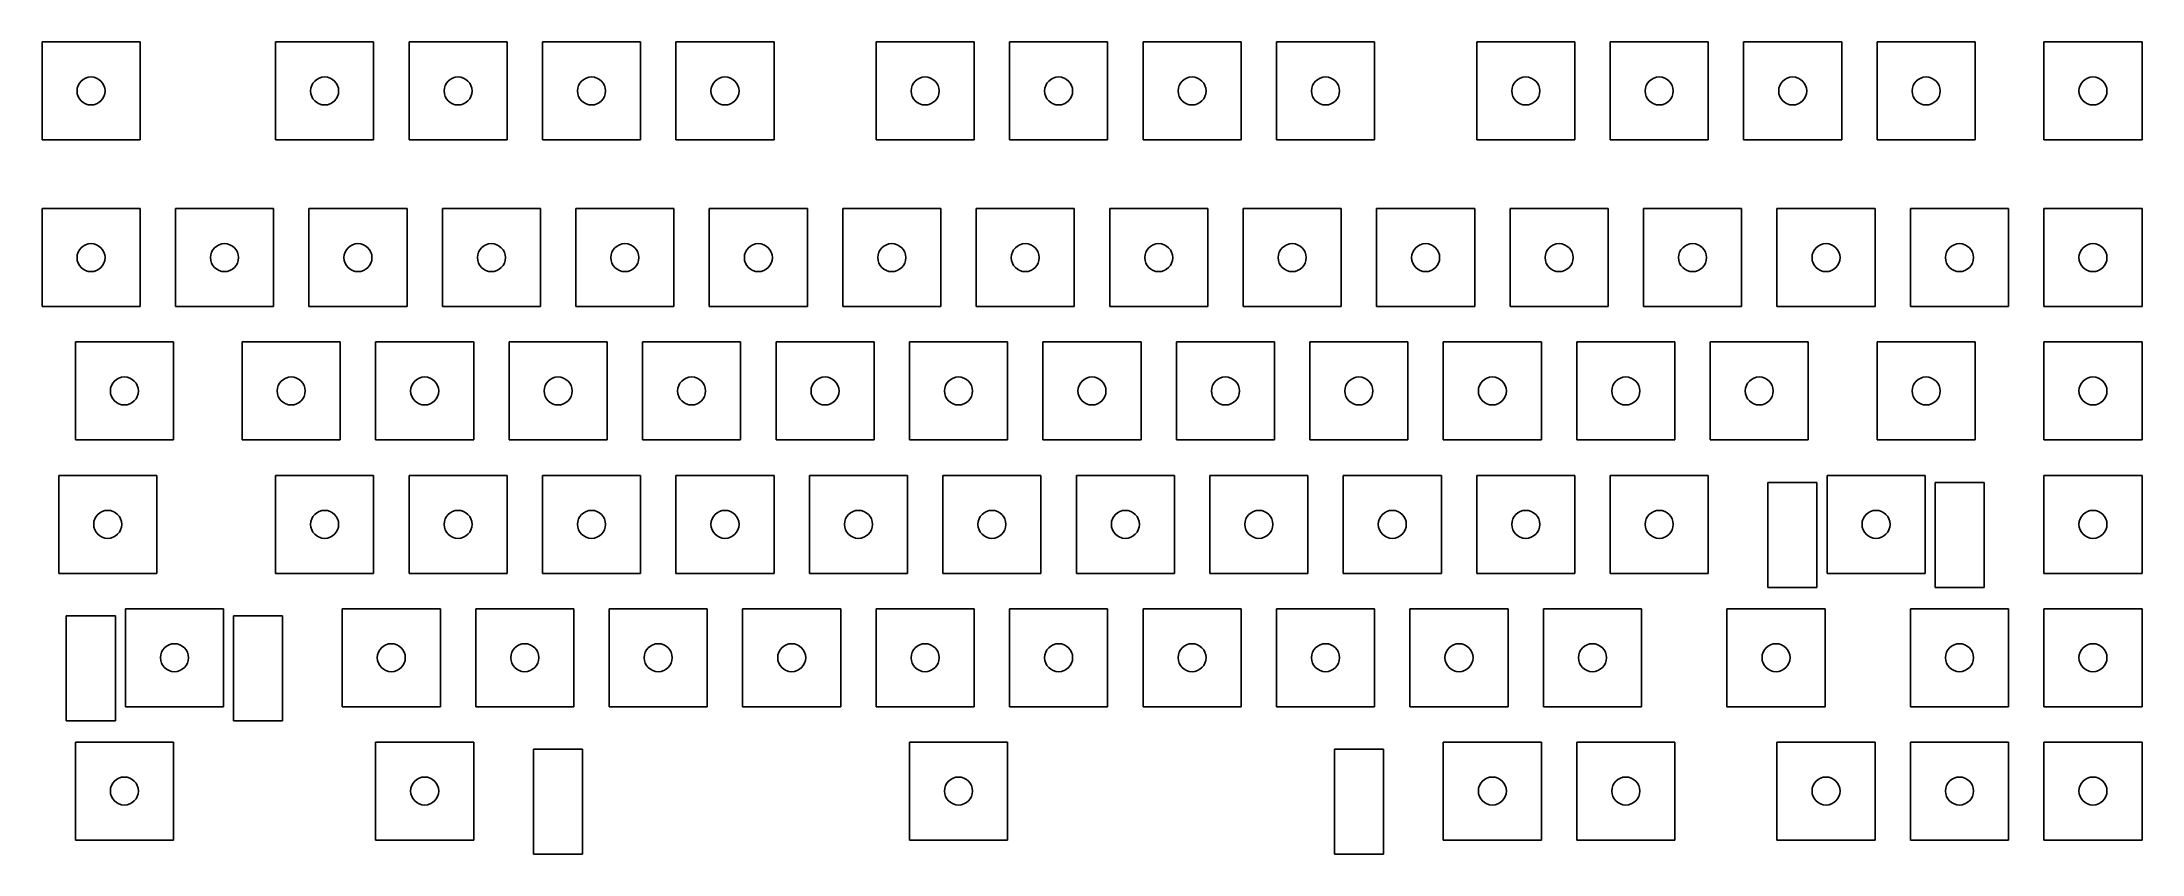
# Model space of a CAD drawing. Extents: x 12 to 312, y 10 to 126.
import ezdxf

# ---------------------------------------------------------------- set-up
doc = ezdxf.new("R2010")
doc.units = 0
doc.layers.get('0').update_dxf_attribs({"linetype": 'CONTINUOUS'})

msp = doc.modelspace()

# ---------------------------------------------------------------- linework, layer by layer
for p, q in [((12.05, 126.06), (26.05, 126.06)), ((12.05, 126.06), (12.05, 112.06)), ((26.05, 126.06), (26.05, 112.06)), ((45.39, 126.06), (59.39, 126.06)), ((45.39, 126.06), (45.39, 112.06)), ((59.39, 126.06), (59.39, 112.06)), ((64.44, 126.06), (78.44, 126.06)), ((64.44, 126.06), (64.44, 112.06)), ((78.44, 126.06), (78.44, 112.06)), ((83.49, 126.06), (97.49, 126.06)), ((83.49, 126.06), (83.49, 112.06)), ((97.49, 126.06), (97.49, 112.06)), ((102.54, 126.06), (116.54, 126.06)), ((102.54, 126.06), (102.54, 112.06)), ((116.54, 126.06), (116.54, 112.06)), ((131.11, 126.06), (145.11, 126.06)), ((131.11, 126.06), (131.11, 112.06)), ((145.11, 126.06), (145.11, 112.06)), ((150.16, 126.06), (164.16, 126.06)), ((150.16, 126.06), (150.16, 112.06)), ((164.16, 126.06), (164.16, 112.06)), ((169.21, 126.06), (183.21, 126.06)), ((169.21, 126.06), (169.21, 112.06)), ((183.21, 126.06), (183.21, 112.06)), ((188.26, 126.06), (202.26, 126.06)), ((188.26, 126.06), (188.26, 112.06)), ((202.26, 126.06), (202.26, 112.06)), ((216.84, 126.06), (230.84, 126.06)), ((216.84, 126.06), (216.84, 112.06)), ((230.84, 126.06), (230.84, 112.06)), ((235.89, 126.06), (249.89, 126.06)), ((235.89, 126.06), (235.89, 112.06)), ((249.89, 126.06), (249.89, 112.06)), ((254.94, 126.06), (268.94, 126.06)), ((254.94, 126.06), (254.94, 112.06)), ((268.94, 126.06), (268.94, 112.06)), ((273.99, 126.06), (287.99, 126.06)), ((273.99, 126.06), (273.99, 112.06)), ((287.99, 126.06), (287.99, 112.06)), ((297.8, 126.06), (311.8, 126.06)), ((297.8, 126.06), (297.8, 112.06)), ((311.8, 126.06), (311.8, 112.06)), ((12.05, 112.06), (26.05, 112.06)), ((45.39, 112.06), (59.39, 112.06)), ((64.44, 112.06), (78.44, 112.06)), ((83.49, 112.06), (97.49, 112.06)), ((102.54, 112.06), (116.54, 112.06)), ((131.11, 112.06), (145.11, 112.06)), ((150.16, 112.06), (164.16, 112.06)), ((169.21, 112.06), (183.21, 112.06)), ((188.26, 112.06), (202.26, 112.06)), ((216.84, 112.06), (230.84, 112.06)), ((235.89, 112.06), (249.89, 112.06)), ((254.94, 112.06), (268.94, 112.06)), ((273.99, 112.06), (287.99, 112.06)), ((297.8, 112.06), (311.8, 112.06)), ((12.05, 102.25), (26.05, 102.25)), ((12.05, 102.25), (12.05, 88.25)), ((26.05, 102.25), (26.05, 88.25)), ((31.1, 102.25), (45.1, 102.25)), ((31.1, 102.25), (31.1, 88.25)), ((45.1, 102.25), (45.1, 88.25)), ((50.15, 102.25), (64.15, 102.25)), ((50.15, 102.25), (50.15, 88.25)), ((64.15, 102.25), (64.15, 88.25)), ((69.2, 102.25), (83.2, 102.25)), ((69.2, 102.25), (69.2, 88.25)), ((83.2, 102.25), (83.2, 88.25)), ((88.25, 102.25), (102.25, 102.25)), ((88.25, 102.25), (88.25, 88.25)), ((102.25, 102.25), (102.25, 88.25)), ((107.3, 102.25), (121.3, 102.25)), ((107.3, 102.25), (107.3, 88.25)), ((121.3, 102.25), (121.3, 88.25)), ((126.35, 102.25), (140.35, 102.25)), ((126.35, 102.25), (126.35, 88.25)), ((140.35, 102.25), (140.35, 88.25)), ((145.4, 102.25), (159.4, 102.25)), ((145.4, 102.25), (145.4, 88.25)), ((159.4, 102.25), (159.4, 88.25)), ((164.45, 102.25), (178.45, 102.25)), ((164.45, 102.25), (164.45, 88.25)), ((178.45, 102.25), (178.45, 88.25)), ((183.5, 102.25), (197.5, 102.25)), ((183.5, 102.25), (183.5, 88.25)), ((197.5, 102.25), (197.5, 88.25)), ((202.55, 102.25), (216.55, 102.25)), ((202.55, 102.25), (202.55, 88.25)), ((216.55, 102.25), (216.55, 88.25)), ((221.6, 102.25), (235.6, 102.25)), ((221.6, 102.25), (221.6, 88.25)), ((235.6, 102.25), (235.6, 88.25)), ((240.65, 102.25), (254.65, 102.25)), ((240.65, 102.25), (240.65, 88.25)), ((254.65, 102.25), (254.65, 88.25)), ((259.7, 102.25), (273.7, 102.25)), ((259.7, 102.25), (259.7, 88.25)), ((273.7, 102.25), (273.7, 88.25)), ((278.75, 102.25), (292.75, 102.25)), ((278.75, 102.25), (278.75, 88.25)), ((292.75, 102.25), (292.75, 88.25)), ((297.8, 102.25), (311.8, 102.25)), ((297.8, 102.25), (297.8, 88.25)), ((311.8, 102.25), (311.8, 88.25)), ((12.05, 88.25), (26.05, 88.25)), ((31.1, 88.25), (45.1, 88.25)), ((50.15, 88.25), (64.15, 88.25)), ((69.2, 88.25), (83.2, 88.25)), ((88.25, 88.25), (102.25, 88.25)), ((107.3, 88.25), (121.3, 88.25)), ((126.35, 88.25), (140.35, 88.25)), ((145.4, 88.25), (159.4, 88.25)), ((164.45, 88.25), (178.45, 88.25)), ((183.5, 88.25), (197.5, 88.25)), ((202.55, 88.25), (216.55, 88.25)), ((221.6, 88.25), (235.6, 88.25)), ((240.65, 88.25), (254.65, 88.25)), ((259.7, 88.25), (273.7, 88.25)), ((278.75, 88.25), (292.75, 88.25)), ((297.8, 88.25), (311.8, 88.25)), ((16.81, 83.2), (30.81, 83.2)), ((16.81, 83.2), (16.81, 69.2)), ((30.81, 83.2), (30.81, 69.2)), ((40.62, 83.2), (54.62, 83.2)), ((40.62, 83.2), (40.62, 69.2)), ((54.62, 83.2), (54.62, 69.2)), ((59.67, 83.2), (73.67, 83.2)), ((59.67, 83.2), (59.67, 69.2)), ((73.67, 83.2), (73.67, 69.2)), ((78.72, 83.2), (92.72, 83.2)), ((78.72, 83.2), (78.72, 69.2)), ((92.72, 83.2), (92.72, 69.2)), ((97.77, 83.2), (111.77, 83.2)), ((97.77, 83.2), (97.77, 69.2)), ((111.77, 83.2), (111.77, 69.2)), ((116.82, 83.2), (130.82, 83.2)), ((116.82, 83.2), (116.82, 69.2)), ((130.82, 83.2), (130.82, 69.2)), ((135.87, 83.2), (149.87, 83.2)), ((135.87, 83.2), (135.87, 69.2)), ((149.87, 83.2), (149.87, 69.2)), ((154.92, 83.2), (168.92, 83.2)), ((154.92, 83.2), (154.92, 69.2)), ((168.92, 83.2), (168.92, 69.2)), ((173.97, 83.2), (187.97, 83.2)), ((173.97, 83.2), (173.97, 69.2)), ((187.97, 83.2), (187.97, 69.2)), ((193.02, 83.2), (207.02, 83.2)), ((193.02, 83.2), (193.02, 69.2)), ((207.02, 83.2), (207.02, 69.2)), ((212.07, 83.2), (226.07, 83.2)), ((212.07, 83.2), (212.07, 69.2)), ((226.07, 83.2), (226.07, 69.2)), ((231.12, 83.2), (245.12, 83.2)), ((231.12, 83.2), (231.12, 69.2)), ((245.12, 83.2), (245.12, 69.2)), ((250.17, 83.2), (264.17, 83.2)), ((250.17, 83.2), (250.17, 69.2)), ((264.17, 83.2), (264.17, 69.2)), ((273.99, 83.2), (287.99, 83.2)), ((273.99, 83.2), (273.99, 69.2)), ((287.99, 83.2), (287.99, 69.2)), ((297.8, 83.2), (311.8, 83.2)), ((297.8, 83.2), (297.8, 69.2)), ((311.8, 83.2), (311.8, 69.2)), ((16.81, 69.2), (30.81, 69.2)), ((40.62, 69.2), (54.62, 69.2)), ((59.67, 69.2), (73.67, 69.2)), ((78.72, 69.2), (92.72, 69.2)), ((97.77, 69.2), (111.77, 69.2)), ((116.82, 69.2), (130.82, 69.2)), ((135.87, 69.2), (149.87, 69.2)), ((154.92, 69.2), (168.92, 69.2)), ((173.97, 69.2), (187.97, 69.2)), ((193.02, 69.2), (207.02, 69.2)), ((212.07, 69.2), (226.07, 69.2)), ((231.12, 69.2), (245.12, 69.2)), ((250.17, 69.2), (264.17, 69.2)), ((273.99, 69.2), (287.99, 69.2)), ((297.8, 69.2), (311.8, 69.2)), ((14.43, 64.15), (28.43, 64.15)), ((14.43, 64.15), (14.43, 50.15)), ((28.43, 64.15), (28.43, 50.15)), ((45.39, 64.15), (59.39, 64.15)), ((45.39, 64.15), (45.39, 50.15)), ((59.39, 64.15), (59.39, 50.15)), ((64.44, 64.15), (78.44, 64.15)), ((64.44, 64.15), (64.44, 50.15)), ((78.44, 64.15), (78.44, 50.15)), ((83.49, 64.15), (97.49, 64.15)), ((83.49, 64.15), (83.49, 50.15)), ((97.49, 64.15), (97.49, 50.15)), ((102.54, 64.15), (116.54, 64.15)), ((102.54, 64.15), (102.54, 50.15)), ((116.54, 64.15), (116.54, 50.15)), ((121.59, 64.15), (135.59, 64.15)), ((121.59, 64.15), (121.59, 50.15)), ((135.59, 64.15), (135.59, 50.15)), ((140.64, 64.15), (154.64, 64.15)), ((140.64, 64.15), (140.64, 50.15)), ((154.64, 64.15), (154.64, 50.15)), ((159.69, 64.15), (173.69, 64.15)), ((159.69, 64.15), (159.69, 50.15)), ((173.69, 64.15), (173.69, 50.15)), ((178.74, 64.15), (192.74, 64.15)), ((178.74, 64.15), (178.74, 50.15)), ((192.74, 64.15), (192.74, 50.15)), ((197.79, 64.15), (211.79, 64.15)), ((197.79, 64.15), (197.79, 50.15)), ((211.79, 64.15), (211.79, 50.15)), ((216.84, 64.15), (230.84, 64.15)), ((216.84, 64.15), (216.84, 50.15)), ((230.84, 64.15), (230.84, 50.15)), ((235.89, 64.15), (249.89, 64.15)), ((235.89, 64.15), (235.89, 50.15)), ((249.89, 64.15), (249.89, 50.15)), ((258.41, 63.15), (265.41, 63.15)), ((258.41, 63.15), (258.41, 48.15)), ((265.41, 63.15), (265.41, 48.15)), ((266.84, 64.15), (280.84, 64.15)), ((266.84, 64.15), (266.84, 50.15)), ((280.84, 64.15), (280.84, 50.15)), ((282.28, 63.15), (289.28, 63.15)), ((282.28, 63.15), (282.28, 48.15)), ((289.28, 63.15), (289.28, 48.15)), ((297.8, 64.15), (311.8, 64.15)), ((297.8, 64.15), (297.8, 50.15)), ((311.8, 64.15), (311.8, 50.15)), ((14.43, 50.15), (28.43, 50.15)), ((45.39, 50.15), (59.39, 50.15)), ((64.44, 50.15), (78.44, 50.15)), ((83.49, 50.15), (97.49, 50.15)), ((102.54, 50.15), (116.54, 50.15)), ((121.59, 50.15), (135.59, 50.15)), ((140.64, 50.15), (154.64, 50.15)), ((159.69, 50.15), (173.69, 50.15)), ((178.74, 50.15), (192.74, 50.15)), ((197.79, 50.15), (211.79, 50.15)), ((216.84, 50.15), (230.84, 50.15)), ((235.89, 50.15), (249.89, 50.15)), ((258.41, 48.15), (265.41, 48.15)), ((266.84, 50.15), (280.84, 50.15)), ((282.28, 48.15), (289.28, 48.15)), ((297.8, 50.15), (311.8, 50.15)), ((23.96, 45.1), (37.96, 45.1)), ((23.96, 45.1), (23.96, 31.1)), ((37.96, 45.1), (37.96, 31.1)), ((54.91, 45.1), (68.91, 45.1)), ((54.91, 45.1), (54.91, 31.1)), ((68.91, 45.1), (68.91, 31.1)), ((73.96, 45.1), (87.96, 45.1)), ((73.96, 45.1), (73.96, 31.1)), ((87.96, 45.1), (87.96, 31.1)), ((93.01, 45.1), (107.01, 45.1)), ((93.01, 45.1), (93.01, 31.1)), ((107.01, 45.1), (107.01, 31.1)), ((112.06, 45.1), (126.06, 45.1)), ((112.06, 45.1), (112.06, 31.1)), ((126.06, 45.1), (126.06, 31.1)), ((131.11, 45.1), (145.11, 45.1)), ((131.11, 45.1), (131.11, 31.1)), ((145.11, 45.1), (145.11, 31.1)), ((150.16, 45.1), (164.16, 45.1)), ((150.16, 45.1), (150.16, 31.1)), ((164.16, 45.1), (164.16, 31.1)), ((169.21, 45.1), (183.21, 45.1)), ((169.21, 45.1), (169.21, 31.1)), ((183.21, 45.1), (183.21, 31.1)), ((188.26, 45.1), (202.26, 45.1)), ((188.26, 45.1), (188.26, 31.1)), ((202.26, 45.1), (202.26, 31.1)), ((207.31, 45.1), (221.31, 45.1)), ((207.31, 45.1), (207.31, 31.1)), ((221.31, 45.1), (221.31, 31.1)), ((226.36, 45.1), (240.36, 45.1)), ((226.36, 45.1), (226.36, 31.1)), ((240.36, 45.1), (240.36, 31.1)), ((252.56, 45.1), (266.56, 45.1)), ((252.56, 45.1), (252.56, 31.1)), ((266.56, 45.1), (266.56, 31.1)), ((278.75, 45.1), (292.75, 45.1)), ((278.75, 45.1), (278.75, 31.1)), ((292.75, 45.1), (292.75, 31.1)), ((297.8, 45.1), (311.8, 45.1)), ((297.8, 45.1), (297.8, 31.1)), ((311.8, 45.1), (311.8, 31.1)), ((15.52, 44.1), (22.52, 44.1)), ((15.52, 44.1), (15.52, 29.1)), ((22.52, 44.1), (22.52, 29.1)), ((39.39, 44.1), (46.39, 44.1)), ((39.39, 44.1), (39.39, 29.1)), ((46.39, 44.1), (46.39, 29.1)), ((23.96, 31.1), (37.96, 31.1)), ((54.91, 31.1), (68.91, 31.1)), ((73.96, 31.1), (87.96, 31.1)), ((93.01, 31.1), (107.01, 31.1)), ((112.06, 31.1), (126.06, 31.1)), ((131.11, 31.1), (145.11, 31.1)), ((150.16, 31.1), (164.16, 31.1)), ((169.21, 31.1), (183.21, 31.1)), ((188.26, 31.1), (202.26, 31.1)), ((207.31, 31.1), (221.31, 31.1)), ((226.36, 31.1), (240.36, 31.1)), ((252.56, 31.1), (266.56, 31.1)), ((278.75, 31.1), (292.75, 31.1)), ((297.8, 31.1), (311.8, 31.1)), ((15.52, 29.1), (22.52, 29.1)), ((39.39, 29.1), (46.39, 29.1)), ((16.81, 26.05), (30.81, 26.05)), ((16.81, 26.05), (16.81, 12.05)), ((30.81, 26.05), (30.81, 12.05)), ((59.67, 26.05), (73.67, 26.05)), ((59.67, 26.05), (59.67, 12.05)), ((73.67, 26.05), (73.67, 12.05)), ((82.22, 25.05), (89.22, 25.05)), ((82.22, 25.05), (82.22, 10.05)), ((89.22, 25.05), (89.22, 10.05)), ((135.87, 26.05), (149.87, 26.05)), ((135.87, 26.05), (135.87, 12.05)), ((149.87, 26.05), (149.87, 12.05)), ((196.52, 25.05), (203.52, 25.05)), ((196.52, 25.05), (196.52, 10.05)), ((203.52, 25.05), (203.52, 10.05)), ((212.07, 26.05), (226.07, 26.05)), ((212.07, 26.05), (212.07, 12.05)), ((226.07, 26.05), (226.07, 12.05)), ((231.12, 26.05), (245.12, 26.05)), ((231.12, 26.05), (231.12, 12.05)), ((245.12, 26.05), (245.12, 12.05)), ((259.7, 26.05), (273.7, 26.05)), ((259.7, 26.05), (259.7, 12.05)), ((273.7, 26.05), (273.7, 12.05)), ((278.75, 26.05), (292.75, 26.05)), ((278.75, 26.05), (278.75, 12.05)), ((292.75, 26.05), (292.75, 12.05)), ((297.8, 26.05), (311.8, 26.05)), ((297.8, 26.05), (297.8, 12.05)), ((311.8, 26.05), (311.8, 12.05)), ((16.81, 12.05), (30.81, 12.05)), ((59.67, 12.05), (73.67, 12.05)), ((135.87, 12.05), (149.87, 12.05)), ((212.07, 12.05), (226.07, 12.05)), ((231.12, 12.05), (245.12, 12.05)), ((259.7, 12.05), (273.7, 12.05)), ((278.75, 12.05), (292.75, 12.05)), ((297.8, 12.05), (311.8, 12.05)), ((82.22, 10.05), (89.22, 10.05)), ((196.52, 10.05), (203.52, 10.05))]:
    msp.add_line(p, q)
for centre in [(19.05, 119.06), (52.39, 119.06), (71.44, 119.06), (90.49, 119.06), (109.54, 119.06), (138.11, 119.06), (157.16, 119.06), (176.21, 119.06), (195.26, 119.06), (223.84, 119.06), (242.89, 119.06), (261.94, 119.06), (280.99, 119.06), (304.8, 119.06), (19.05, 95.25), (38.1, 95.25), (57.15, 95.25), (76.2, 95.25), (95.25, 95.25), (114.3, 95.25), (133.35, 95.25), (152.4, 95.25), (171.45, 95.25), (190.5, 95.25), (209.55, 95.25), (228.6, 95.25), (247.65, 95.25), (266.7, 95.25), (285.75, 95.25), (304.8, 95.25), (23.81, 76.2), (47.62, 76.2), (66.67, 76.2), (85.72, 76.2), (104.77, 76.2), (123.82, 76.2), (142.87, 76.2), (161.92, 76.2), (180.97, 76.2), (200.02, 76.2), (219.07, 76.2), (238.12, 76.2), (257.17, 76.2), (280.99, 76.2), (304.8, 76.2), (21.43, 57.15), (52.39, 57.15), (71.44, 57.15), (90.49, 57.15), (109.54, 57.15), (128.59, 57.15), (147.64, 57.15), (166.69, 57.15), (185.74, 57.15), (204.79, 57.15), (223.84, 57.15), (242.89, 57.15), (273.84, 57.15), (304.8, 57.15), (30.96, 38.1), (61.91, 38.1), (80.96, 38.1), (100.01, 38.1), (119.06, 38.1), (138.11, 38.1), (157.16, 38.1), (176.21, 38.1), (195.26, 38.1), (214.31, 38.1), (233.36, 38.1), (259.56, 38.1), (285.75, 38.1), (304.8, 38.1), (23.81, 19.05), (66.67, 19.05), (142.87, 19.05), (219.07, 19.05), (238.12, 19.05), (266.7, 19.05), (285.75, 19.05), (304.8, 19.05)]:
    msp.add_circle(centre, 2)
for centre, start, end in [((12.05, 126.06), 90, 180), ((26.05, 126.06), 0, 90), ((45.39, 126.06), 90, 180), ((59.39, 126.06), 0, 90), ((64.44, 126.06), 90, 180), ((78.44, 126.06), 0, 90), ((83.49, 126.06), 90, 180), ((97.49, 126.06), 0, 90), ((102.54, 126.06), 90, 180), ((116.54, 126.06), 0, 90), ((131.11, 126.06), 90, 180), ((145.11, 126.06), 0, 90), ((150.16, 126.06), 90, 180), ((164.16, 126.06), 0, 90), ((169.21, 126.06), 90, 180), ((183.21, 126.06), 0, 90), ((188.26, 126.06), 90, 180), ((202.26, 126.06), 0, 90), ((216.84, 126.06), 90, 180), ((230.84, 126.06), 0, 90), ((235.89, 126.06), 90, 180), ((249.89, 126.06), 0, 90), ((254.94, 126.06), 90, 180), ((268.94, 126.06), 0, 90), ((273.99, 126.06), 90, 180), ((287.99, 126.06), 0, 90), ((297.8, 126.06), 90, 180), ((311.8, 126.06), 0, 90), ((12.05, 112.06), 180, 270), ((26.05, 112.06), 270, 360), ((45.39, 112.06), 180, 270), ((59.39, 112.06), 270, 360), ((64.44, 112.06), 180, 270), ((78.44, 112.06), 270, 360), ((83.49, 112.06), 180, 270), ((97.49, 112.06), 270, 360), ((102.54, 112.06), 180, 270), ((116.54, 112.06), 270, 360), ((131.11, 112.06), 180, 270), ((145.11, 112.06), 270, 360), ((150.16, 112.06), 180, 270), ((164.16, 112.06), 270, 360), ((169.21, 112.06), 180, 270), ((183.21, 112.06), 270, 360), ((188.26, 112.06), 180, 270), ((202.26, 112.06), 270, 360), ((216.84, 112.06), 180, 270), ((230.84, 112.06), 270, 360), ((235.89, 112.06), 180, 270), ((249.89, 112.06), 270, 360), ((254.94, 112.06), 180, 270), ((268.94, 112.06), 270, 360), ((273.99, 112.06), 180, 270), ((287.99, 112.06), 270, 360), ((297.8, 112.06), 180, 270), ((311.8, 112.06), 270, 360), ((12.05, 102.25), 90, 180), ((26.05, 102.25), 0, 90), ((31.1, 102.25), 90, 180), ((45.1, 102.25), 0, 90), ((50.15, 102.25), 90, 180), ((64.15, 102.25), 0, 90), ((69.2, 102.25), 90, 180), ((83.2, 102.25), 0, 90), ((88.25, 102.25), 90, 180), ((102.25, 102.25), 0, 90), ((107.3, 102.25), 90, 180), ((121.3, 102.25), 0, 90), ((126.35, 102.25), 90, 180), ((140.35, 102.25), 0, 90), ((145.4, 102.25), 90, 180), ((159.4, 102.25), 0, 90), ((164.45, 102.25), 90, 180), ((178.45, 102.25), 0, 90), ((183.5, 102.25), 90, 180), ((197.5, 102.25), 0, 90), ((202.55, 102.25), 90, 180), ((216.55, 102.25), 0, 90), ((221.6, 102.25), 90, 180), ((235.6, 102.25), 0, 90), ((240.65, 102.25), 90, 180), ((254.65, 102.25), 0, 90), ((259.7, 102.25), 90, 180), ((273.7, 102.25), 0, 90), ((278.75, 102.25), 90, 180), ((292.75, 102.25), 0, 90), ((297.8, 102.25), 90, 180), ((311.8, 102.25), 0, 90), ((12.05, 88.25), 180, 270), ((26.05, 88.25), 270, 360), ((31.1, 88.25), 180, 270), ((45.1, 88.25), 270, 360), ((50.15, 88.25), 180, 270), ((64.15, 88.25), 270, 360), ((69.2, 88.25), 180, 270), ((83.2, 88.25), 270, 360), ((88.25, 88.25), 180, 270), ((102.25, 88.25), 270, 360), ((107.3, 88.25), 180, 270), ((121.3, 88.25), 270, 360), ((126.35, 88.25), 180, 270), ((140.35, 88.25), 270, 360), ((145.4, 88.25), 180, 270), ((159.4, 88.25), 270, 360), ((164.45, 88.25), 180, 270), ((178.45, 88.25), 270, 360), ((183.5, 88.25), 180, 270), ((197.5, 88.25), 270, 360), ((202.55, 88.25), 180, 270), ((216.55, 88.25), 270, 360), ((221.6, 88.25), 180, 270), ((235.6, 88.25), 270, 360), ((240.65, 88.25), 180, 270), ((254.65, 88.25), 270, 360), ((259.7, 88.25), 180, 270), ((273.7, 88.25), 270, 360), ((278.75, 88.25), 180, 270), ((292.75, 88.25), 270, 360), ((297.8, 88.25), 180, 270), ((311.8, 88.25), 270, 360), ((16.81, 83.2), 90, 180), ((30.81, 83.2), 0, 90), ((40.62, 83.2), 90, 180), ((54.62, 83.2), 0, 90), ((59.67, 83.2), 90, 180), ((73.67, 83.2), 0, 90), ((78.72, 83.2), 90, 180), ((92.72, 83.2), 0, 90), ((97.77, 83.2), 90, 180), ((111.77, 83.2), 0, 90), ((116.82, 83.2), 90, 180), ((130.82, 83.2), 0, 90), ((135.87, 83.2), 90, 180), ((149.87, 83.2), 0, 90), ((154.92, 83.2), 90, 180), ((168.92, 83.2), 0, 90), ((173.97, 83.2), 90, 180), ((187.97, 83.2), 0, 90), ((193.02, 83.2), 90, 180), ((207.02, 83.2), 0, 90), ((212.07, 83.2), 90, 180), ((226.07, 83.2), 0, 90), ((231.12, 83.2), 90, 180), ((245.12, 83.2), 0, 90), ((250.17, 83.2), 90, 180), ((264.17, 83.2), 0, 90), ((273.99, 83.2), 90, 180), ((287.99, 83.2), 0, 90), ((297.8, 83.2), 90, 180), ((311.8, 83.2), 0, 90), ((16.81, 69.2), 180, 270), ((30.81, 69.2), 270, 360), ((40.62, 69.2), 180, 270), ((54.62, 69.2), 270, 360), ((59.67, 69.2), 180, 270), ((73.67, 69.2), 270, 360), ((78.72, 69.2), 180, 270), ((92.72, 69.2), 270, 360), ((97.77, 69.2), 180, 270), ((111.77, 69.2), 270, 360), ((116.82, 69.2), 180, 270), ((130.82, 69.2), 270, 360), ((135.87, 69.2), 180, 270), ((149.87, 69.2), 270, 360), ((154.92, 69.2), 180, 270), ((168.92, 69.2), 270, 360), ((173.97, 69.2), 180, 270), ((187.97, 69.2), 270, 360), ((193.02, 69.2), 180, 270), ((207.02, 69.2), 270, 360), ((212.07, 69.2), 180, 270), ((226.07, 69.2), 270, 360), ((231.12, 69.2), 180, 270), ((245.12, 69.2), 270, 360), ((250.17, 69.2), 180, 270), ((264.17, 69.2), 270, 360), ((273.99, 69.2), 180, 270), ((287.99, 69.2), 270, 360), ((297.8, 69.2), 180, 270), ((311.8, 69.2), 270, 360), ((14.43, 64.15), 90, 180), ((28.43, 64.15), 0, 90), ((45.39, 64.15), 90, 180), ((59.39, 64.15), 0, 90), ((64.44, 64.15), 90, 180), ((78.44, 64.15), 0, 90), ((83.49, 64.15), 90, 180), ((97.49, 64.15), 0, 90), ((102.54, 64.15), 90, 180), ((116.54, 64.15), 0, 90), ((121.59, 64.15), 90, 180), ((135.59, 64.15), 0, 90), ((140.64, 64.15), 90, 180), ((154.64, 64.15), 0, 90), ((159.69, 64.15), 90, 180), ((173.69, 64.15), 0, 90), ((178.74, 64.15), 90, 180), ((192.74, 64.15), 0, 90), ((197.79, 64.15), 90, 180), ((211.79, 64.15), 0, 90), ((216.84, 64.15), 90, 180), ((230.84, 64.15), 0, 90), ((235.89, 64.15), 90, 180), ((249.89, 64.15), 0, 90), ((258.41, 63.15), 90, 180), ((265.41, 63.15), 0, 90), ((266.84, 64.15), 90, 180), ((280.84, 64.15), 0, 90), ((282.28, 63.15), 90, 180), ((289.28, 63.15), 0, 90), ((297.8, 64.15), 90, 180), ((311.8, 64.15), 0, 90), ((14.43, 50.15), 180, 270), ((28.43, 50.15), 270, 360), ((45.39, 50.15), 180, 270), ((59.39, 50.15), 270, 360), ((64.44, 50.15), 180, 270), ((78.44, 50.15), 270, 360), ((83.49, 50.15), 180, 270), ((97.49, 50.15), 270, 360), ((102.54, 50.15), 180, 270), ((116.54, 50.15), 270, 360), ((121.59, 50.15), 180, 270), ((135.59, 50.15), 270, 360), ((140.64, 50.15), 180, 270), ((154.64, 50.15), 270, 360), ((159.69, 50.15), 180, 270), ((173.69, 50.15), 270, 360), ((178.74, 50.15), 180, 270), ((192.74, 50.15), 270, 360), ((197.79, 50.15), 180, 270), ((211.79, 50.15), 270, 360), ((216.84, 50.15), 180, 270), ((230.84, 50.15), 270, 360), ((235.89, 50.15), 180, 270), ((249.89, 50.15), 270, 360), ((258.41, 48.15), 180, 270), ((265.41, 48.15), 270, 360), ((266.84, 50.15), 180, 270), ((280.84, 50.15), 270, 360), ((282.28, 48.15), 180, 270), ((289.28, 48.15), 270, 360), ((297.8, 50.15), 180, 270), ((311.8, 50.15), 270, 360), ((23.96, 45.1), 90, 180), ((37.96, 45.1), 0, 90), ((54.91, 45.1), 90, 180), ((68.91, 45.1), 0, 90), ((73.96, 45.1), 90, 180), ((87.96, 45.1), 0, 90), ((93.01, 45.1), 90, 180), ((107.01, 45.1), 0, 90), ((112.06, 45.1), 90, 180), ((126.06, 45.1), 0, 90), ((131.11, 45.1), 90, 180), ((145.11, 45.1), 0, 90), ((150.16, 45.1), 90, 180), ((164.16, 45.1), 0, 90), ((169.21, 45.1), 90, 180), ((183.21, 45.1), 0, 90), ((188.26, 45.1), 90, 180), ((202.26, 45.1), 0, 90), ((207.31, 45.1), 90, 180), ((221.31, 45.1), 0, 90), ((226.36, 45.1), 90, 180), ((240.36, 45.1), 0, 90), ((252.56, 45.1), 90, 180), ((266.56, 45.1), 0, 90), ((278.75, 45.1), 90, 180), ((292.75, 45.1), 0, 90), ((297.8, 45.1), 90, 180), ((311.8, 45.1), 0, 90), ((15.52, 44.1), 90, 180), ((22.52, 44.1), 0, 90), ((39.39, 44.1), 90, 180), ((46.39, 44.1), 0, 90), ((23.96, 31.1), 180, 270), ((37.96, 31.1), 270, 360), ((54.91, 31.1), 180, 270), ((68.91, 31.1), 270, 360), ((73.96, 31.1), 180, 270), ((87.96, 31.1), 270, 360), ((93.01, 31.1), 180, 270), ((107.01, 31.1), 270, 360), ((112.06, 31.1), 180, 270), ((126.06, 31.1), 270, 360), ((131.11, 31.1), 180, 270), ((145.11, 31.1), 270, 360), ((150.16, 31.1), 180, 270), ((164.16, 31.1), 270, 360), ((169.21, 31.1), 180, 270), ((183.21, 31.1), 270, 360), ((188.26, 31.1), 180, 270), ((202.26, 31.1), 270, 360), ((207.31, 31.1), 180, 270), ((221.31, 31.1), 270, 360), ((226.36, 31.1), 180, 270), ((240.36, 31.1), 270, 360), ((252.56, 31.1), 180, 270), ((266.56, 31.1), 270, 360), ((278.75, 31.1), 180, 270), ((292.75, 31.1), 270, 360), ((297.8, 31.1), 180, 270), ((311.8, 31.1), 270, 360), ((15.52, 29.1), 180, 270), ((22.52, 29.1), 270, 360), ((39.39, 29.1), 180, 270), ((46.39, 29.1), 270, 360), ((16.81, 26.05), 90, 180), ((30.81, 26.05), 0, 90), ((59.67, 26.05), 90, 180), ((73.67, 26.05), 0, 90), ((82.22, 25.05), 90, 180), ((89.22, 25.05), 0, 90), ((135.87, 26.05), 90, 180), ((149.87, 26.05), 0, 90), ((196.52, 25.05), 90, 180), ((203.52, 25.05), 0, 90), ((212.07, 26.05), 90, 180), ((226.07, 26.05), 0, 90), ((231.12, 26.05), 90, 180), ((245.12, 26.05), 0, 90), ((259.7, 26.05), 90, 180), ((273.7, 26.05), 0, 90), ((278.75, 26.05), 90, 180), ((292.75, 26.05), 0, 90), ((297.8, 26.05), 90, 180), ((311.8, 26.05), 0, 90), ((16.81, 12.05), 180, 270), ((30.81, 12.05), 270, 360), ((59.67, 12.05), 180, 270), ((73.67, 12.05), 270, 360), ((135.87, 12.05), 180, 270), ((149.87, 12.05), 270, 360), ((212.07, 12.05), 180, 270), ((226.07, 12.05), 270, 360), ((231.12, 12.05), 180, 270), ((245.12, 12.05), 270, 360), ((259.7, 12.05), 180, 270), ((273.7, 12.05), 270, 360), ((278.75, 12.05), 180, 270), ((292.75, 12.05), 270, 360), ((297.8, 12.05), 180, 270), ((311.8, 12.05), 270, 360), ((82.22, 10.05), 180, 270), ((89.22, 10.05), 270, 360), ((196.52, 10.05), 180, 270), ((203.52, 10.05), 270, 360)]:
    msp.add_arc(centre, 0, start, end)

doc.saveas('drawing.dxf')
